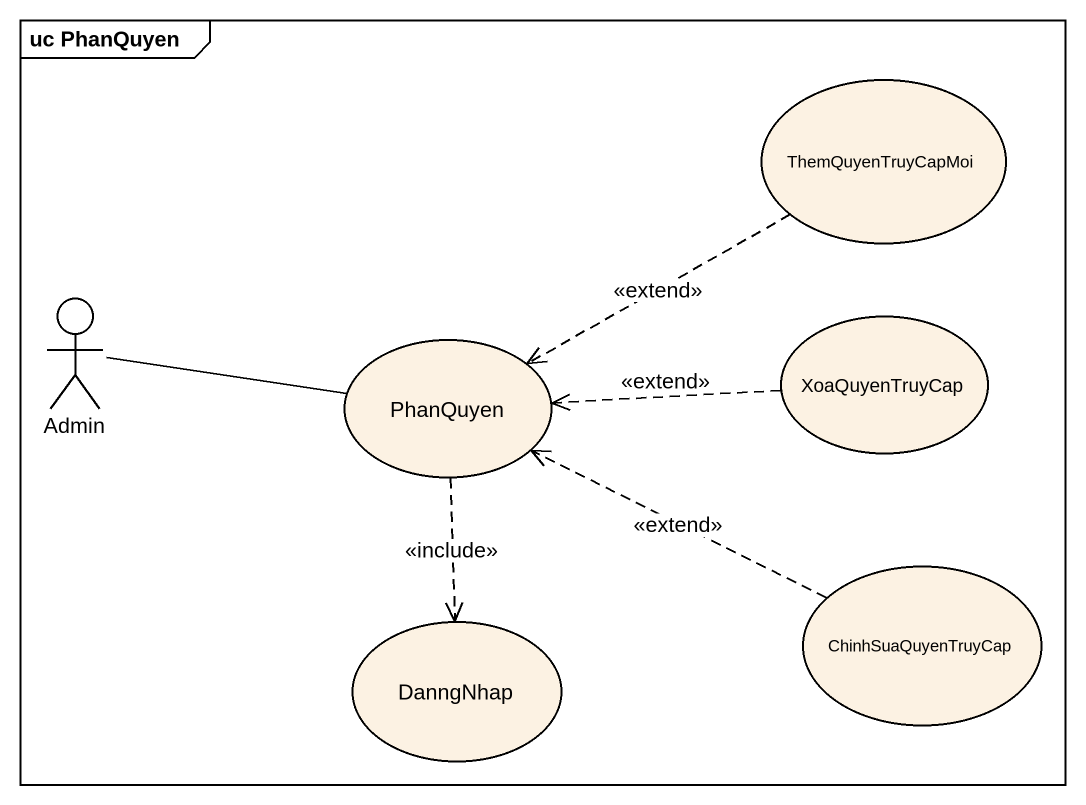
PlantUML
@startuml
mainframe uc PhanQuyen
usecase ThemQuyenTruyCapMoi
actor Admin
usecase PhanQuyen
usecase XoaQuyenTruyCap
usecase ChinhSuaQuyenTruyCap
usecase DanngNhap
ThemQuyenTruyCapMoi .left.> PhanQuyen : <<extend>>
Admin -right- PhanQuyen
PhanQuyen ..> DanngNhap : <<include>>
XoaQuyenTruyCap .left.> PhanQuyen : <<extend>>
ChinhSuaQuyenTruyCap .left.> PhanQuyen : <<extend>>
@enduml
